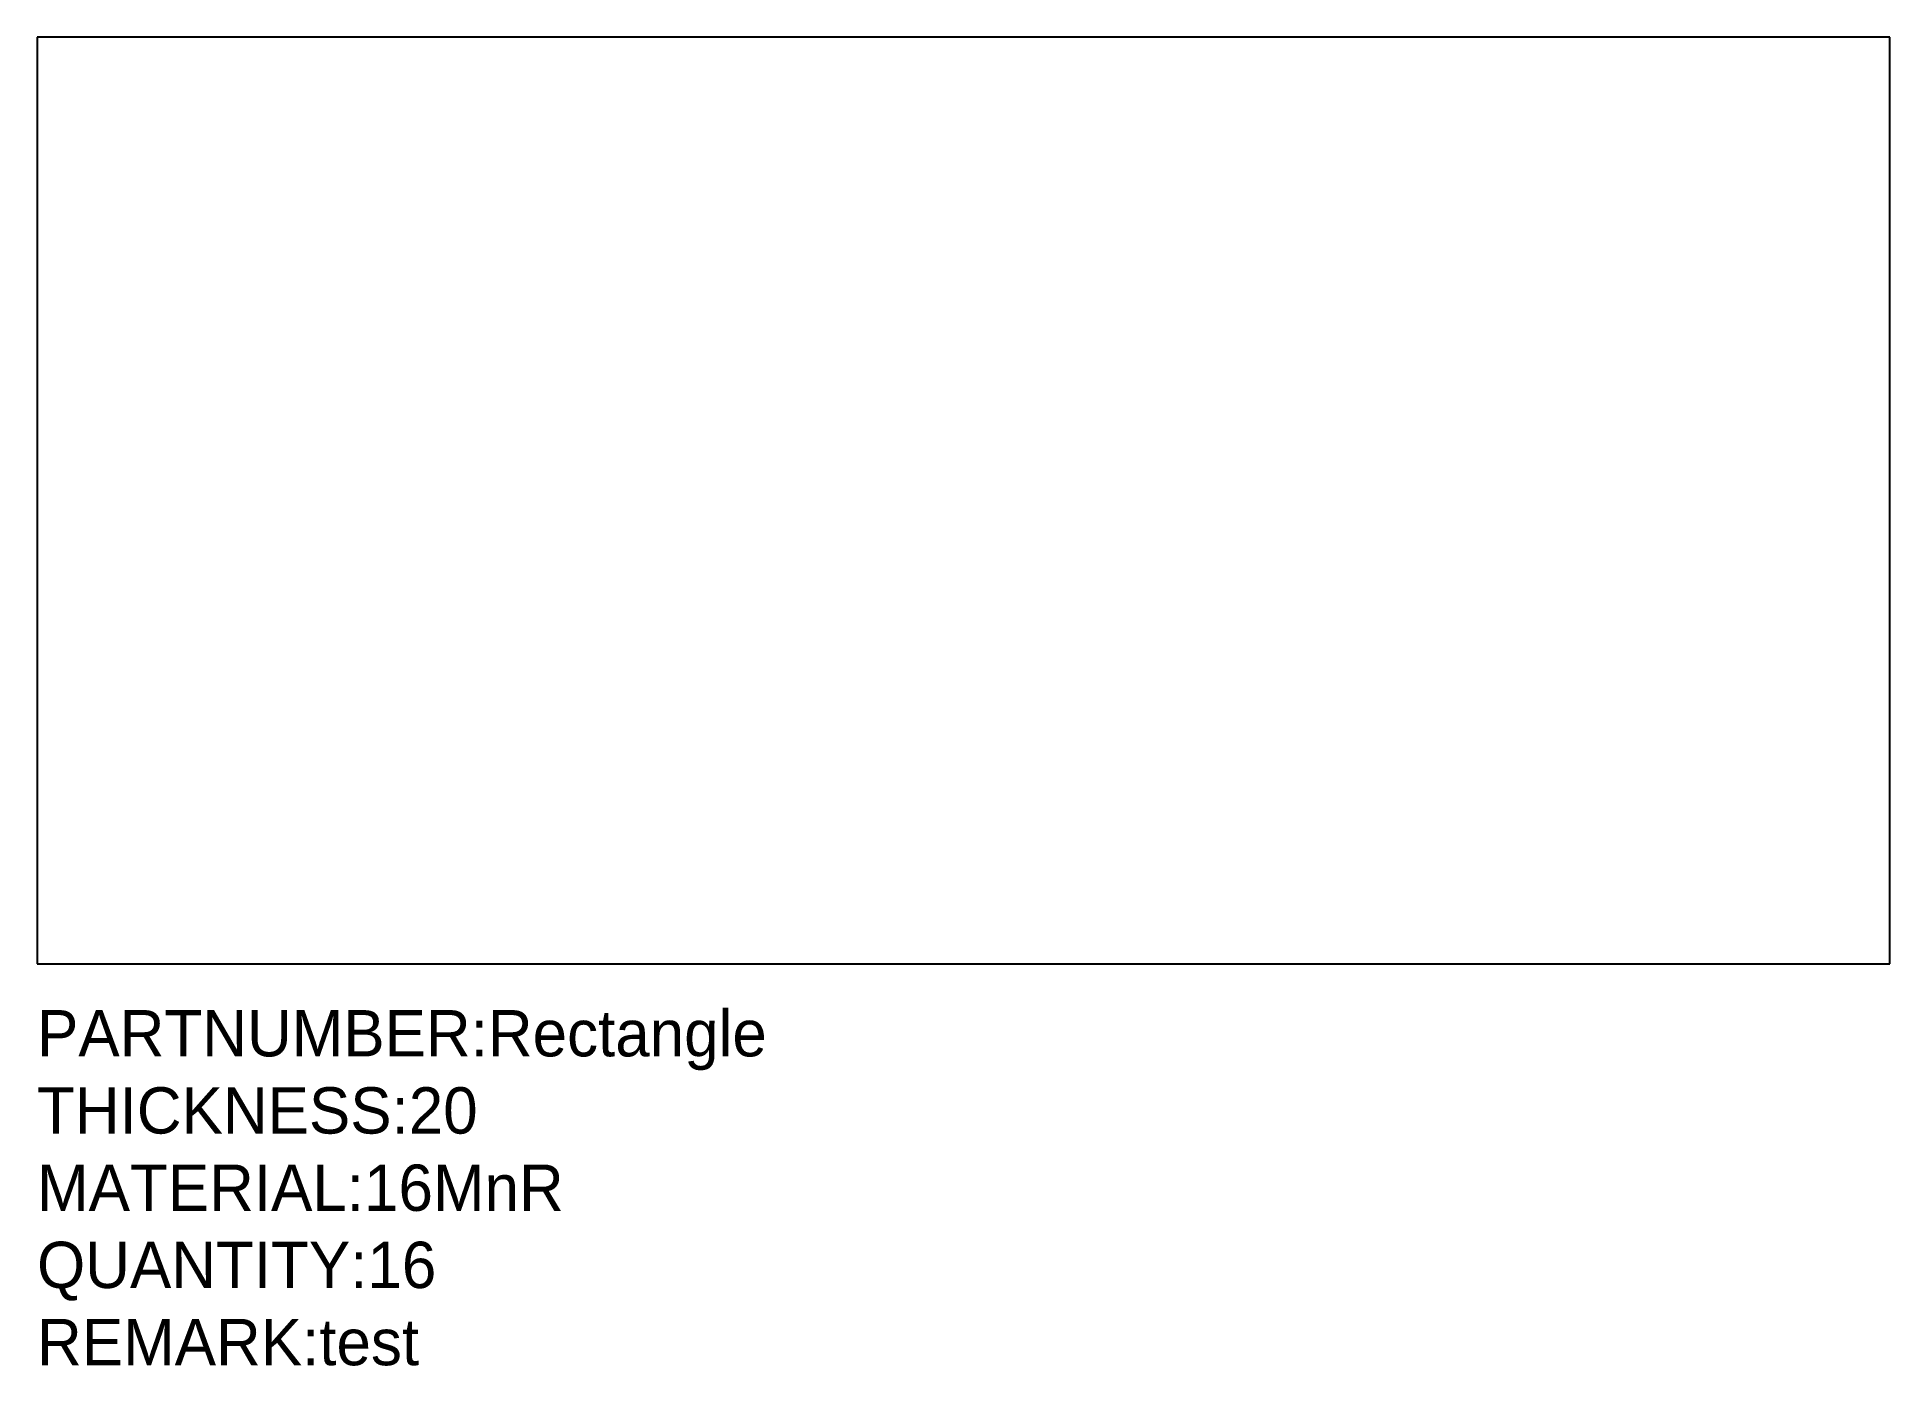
# Model space of a CAD drawing. Extents: x 0 to 200, y -43 to 100.
import ezdxf

# ---------------------------------------------------------------- set-up
doc = ezdxf.new("R2010")
doc.units = 0

msp = doc.modelspace()

# ---------------------------------------------------------------- linework, layer by layer
for p, q in [((200, 100), (0, 100)), ((0, 100), (0, 0)), ((200, 0), (200, 100)), ((0, 0), (200, 0))]:
    msp.add_line(p, q)

# ---------------------------------------------------------------- texts
for s, p in [('PARTNUMBER:Rectangle', (0, -10)), ('THICKNESS:20', (0, -18.33)), ('MATERIAL:16MnR', (0, -26.67)), ('QUANTITY:16', (0, -35)), ('REMARK:test', (0, -43.33))]:
    msp.add_text(s, height=5).set_placement(p)

doc.saveas('drawing.dxf')
